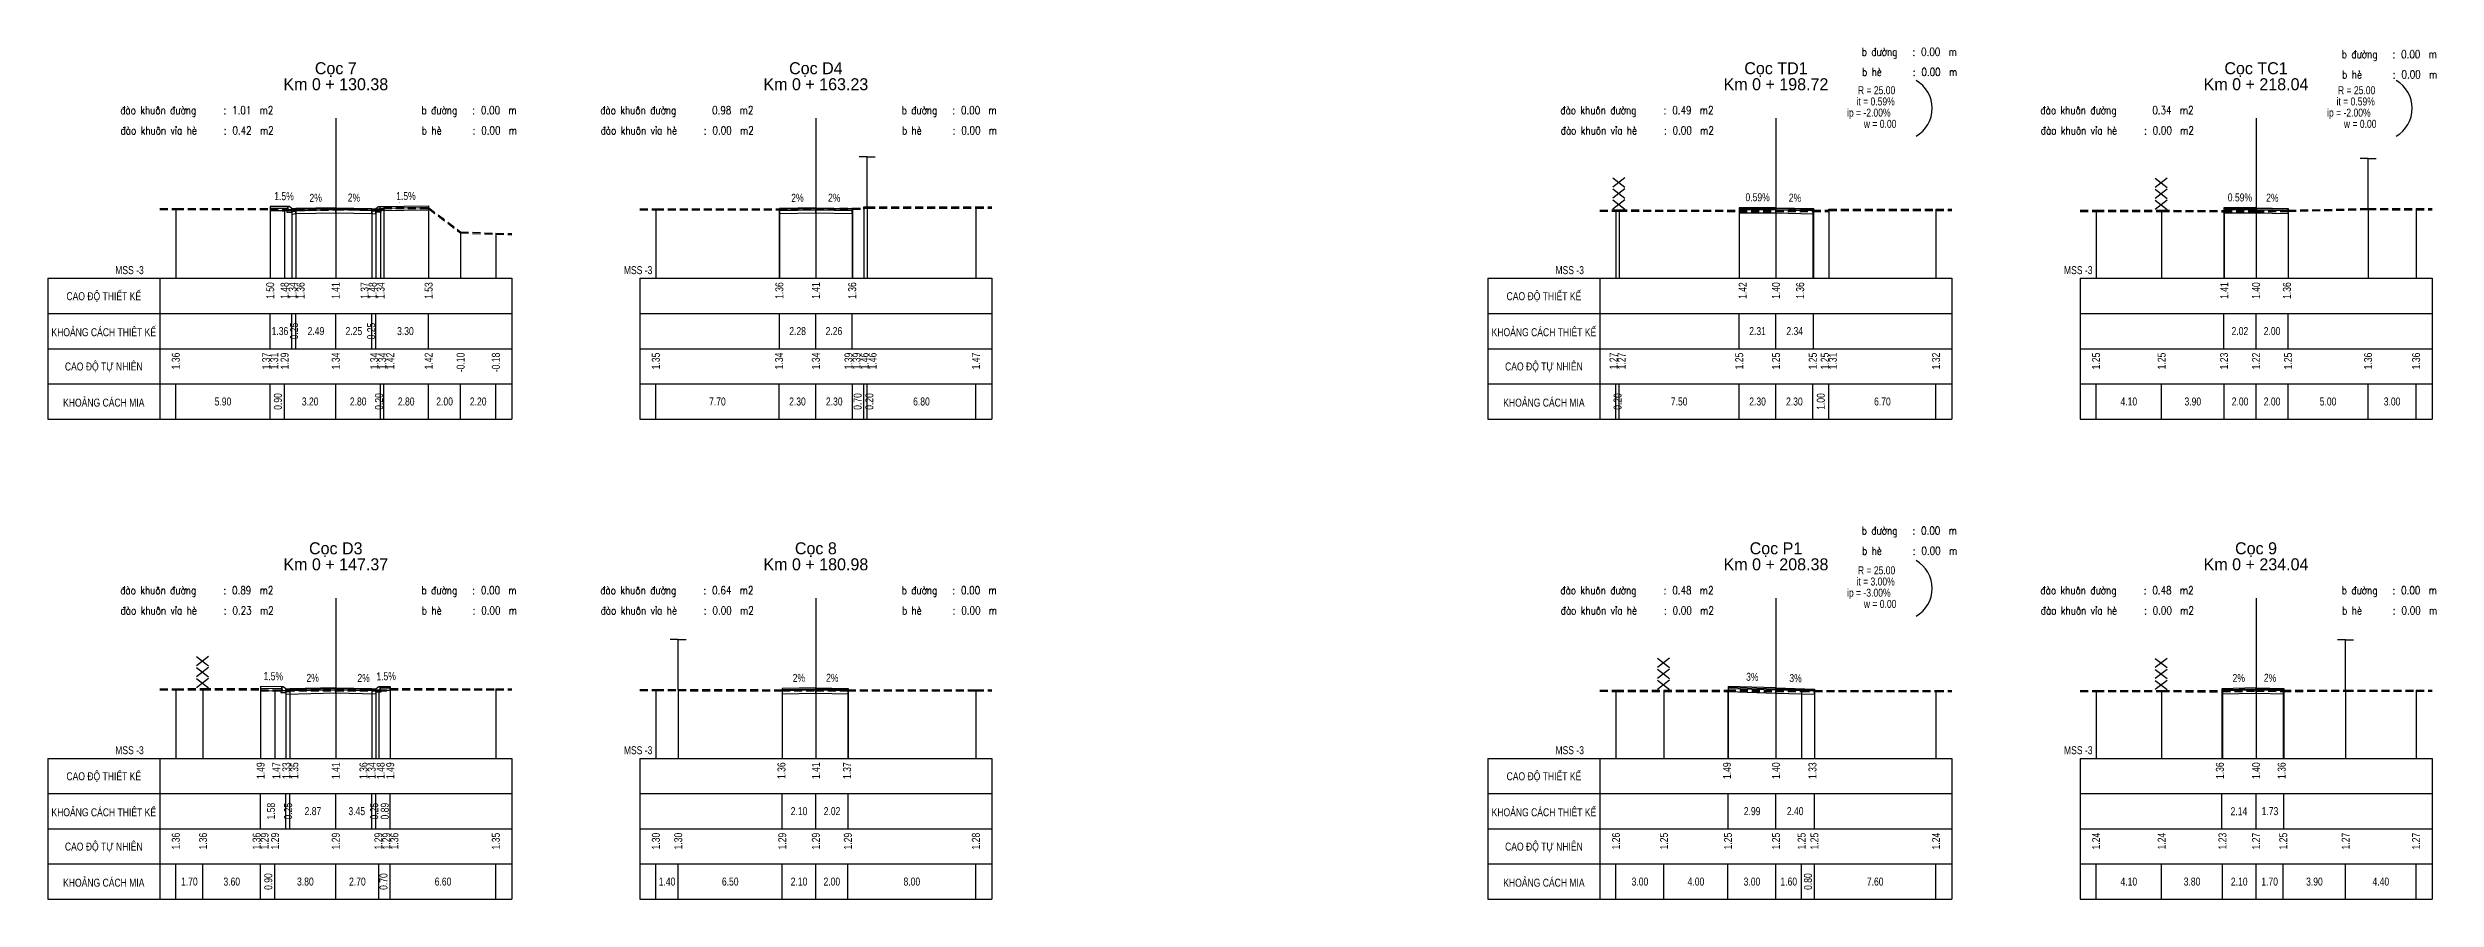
# Model space of a CAD drawing. Header units: inches. Extents: x 484 to 1266, y -181 to 819.
# Drawn here: x 789.6 to 938.8, y -181.4 to -128.2 of the extents above; entities that cross this region are included whole.
import ezdxf
from ezdxf.enums import TextEntityAlignment as Align

# ---------------------------------------------------------------- set-up
doc = ezdxf.new("R2010")
doc.units = ezdxf.units.IN
doc.header["$MEASUREMENT"] = 0
doc.linetypes.add('HIDDEN', pattern=[0.375, 0.25, -0.125])
for name, color, linetype in [('Bang TN tu nhien', 3, 'Continuous'), ('Dien sieu cao mo rong TN', 3, 'Continuous'), ('Dien thiet ke TN', 2, 'Continuous'), ('Duong dong trac ngang tu nhien', 9, 'Continuous'), ('KH_VAT', 8, 'Continuous'), ('Khuon duong1', 14, 'Continuous'), ('Khuon duong4', 14, 'Continuous'), ('Mat duong PD 1', 1, 'Continuous'), ('Ranh dan ngoai PD 1', 3, 'Continuous'), ('Trac ngang tu nhien', 3, 'Continuous'), ('TracNgang', 7, 'Continuous'), ('Via he', 6, 'Continuous')]:
    doc.layers.add(name, color=color, linetype=linetype)
for name, color, linetype, lineweight in [('LC Net khuat', 4, 'HIDDEN', 13), ('LC Net thay', 7, 'Continuous', 25), ('LC Text1', 3, 'Continuous', 20), ('LC Text2', 7, 'Continuous', 25)]:
    doc.layers.add(name, color=color, linetype=linetype, lineweight=lineweight)
doc.styles.add('BangTN', font='viet buddy.shx', dxfattribs={"width": 0.8})
doc.styles.add('LC 3', font='vnsimli.shx', dxfattribs={"width": 0.75})

# ---------------------------------------------------------------- blocks, each defined once
blk = doc.blocks.new('HANGRAO')
at = {"color": 2, "linetype": 'Continuous'}
for p, q in [((-1.32, 6.67), (1.16, 4.76)), ((1.16, 6.67), (-1.32, 4.76)), ((1.16, 4.38), (-1.32, 2.47)), ((-1.32, 4.38), (1.16, 2.47)), ((-1.32, 2.09), (1.16, 0.18)), ((1.16, 2.09), (-1.32, 0.18))]:
    blk.add_line(p, q, dxfattribs=at)
blk = doc.blocks.new('ChieuDungVat3.dwg')
at = {"layer": 'KH_VAT', "color": 1, "xscale": 1.5, "yscale": 1.5, "zscale": 1.5}
blk.add_blockref('HANGRAO', (0, 0), dxfattribs=at)
blk = doc.blocks.new('CHIEUDUNGVAT12')
at = {"layer": 'KH_VAT', "color": 1}
for q in [(-2.5, 15.63), (2.5, 15.63)]:
    blk.add_line((0, 15.63), q, dxfattribs=at)
at = {"layer": 'KH_VAT', "color": 7}
blk.add_lwpolyline([(0, 0), (0, 15.63)], dxfattribs=at)
blk = doc.blocks.new('ChieuDungVat4.dwg')
at = {"layer": 'KH_VAT', "color": 1}
blk.add_blockref('CHIEUDUNGVAT12', (0, 0), dxfattribs=at)
blk = doc.blocks.new('bovia')
at = {"layer": 'LC Net thay'}
blk.add_line((-0.51, -0.11), (-0.51, -0.13), dxfattribs=at)
blk.add_lwpolyline([(-0.51, -0.11), (-0.25, -0.11), (-0.25, -0.01, 0.250765), (-0.26, 0), (-0.42, 0.12, 0.148069), (-0.44, 0.12), (-0.51, 0.12)], format="xyb", close=True, dxfattribs=at)
for points in [[(0, 0), (-0.25, -0.02)], [(0, 0), (0, -0.17)], [(-0.25, -0.13), (-0.56, -0.13), (-0.56, -0.23), (-0.25, -0.23), (-0.25, -0.11)], [(-0.25, -0.07), (0, -0.05)], [(-0.25, -0.09), (0, -0.07)], [(-0.25, -0.19), (0, -0.17)]]:
    blk.add_lwpolyline(points, dxfattribs=at)

msp = doc.modelspace()

# ---------------------------------------------------------------- linework, layer by layer
at = {"layer": 'Bang TN tu nhien', "color": 3}
for p, q in [((807.55, -132.61), (807.55, -142.61)), ((837.55, -132.61), (837.55, -142.61)), ((897.55, -132.61), (897.55, -142.61)), ((927.55, -132.61), (927.55, -142.61)), ((789.55, -142.61), (789.55, -151.41)), ((789.55, -142.61), (818.55, -142.61)), ((796.55, -142.61), (796.55, -151.41)), ((818.55, -142.61), (818.55, -151.41)), ((826.55, -142.61), (826.55, -151.41)), ((826.55, -142.61), (848.55, -142.61)), ((848.55, -142.61), (848.55, -151.41)), ((879.55, -142.61), (879.55, -151.41)), ((879.55, -142.61), (908.55, -142.61)), ((886.55, -142.61), (886.55, -151.41)), ((908.55, -142.61), (908.55, -151.41)), ((916.55, -142.61), (916.55, -151.41)), ((916.55, -142.61), (938.55, -142.61)), ((938.55, -142.61), (938.55, -151.41)), ((789.55, -144.81), (818.55, -144.81)), ((826.55, -144.81), (848.55, -144.81)), ((879.55, -144.81), (908.55, -144.81)), ((916.55, -144.81), (938.55, -144.81)), ((789.55, -147.01), (818.55, -147.01)), ((826.55, -147.01), (848.55, -147.01)), ((879.55, -147.01), (908.55, -147.01)), ((916.55, -147.01), (938.55, -147.01)), ((789.55, -149.21), (818.55, -149.21)), ((826.55, -149.21), (848.55, -149.21)), ((879.55, -149.21), (908.55, -149.21)), ((916.55, -149.21), (938.55, -149.21)), ((789.55, -151.41), (818.55, -151.41)), ((826.55, -151.41), (848.55, -151.41)), ((879.55, -151.41), (908.55, -151.41)), ((916.55, -151.41), (938.55, -151.41)), ((807.55, -162.61), (807.55, -172.61)), ((837.55, -162.61), (837.55, -172.61)), ((897.55, -162.61), (897.55, -172.61)), ((927.55, -162.61), (927.55, -172.61)), ((789.55, -172.61), (789.55, -181.41)), ((789.55, -172.61), (818.55, -172.61)), ((796.55, -172.61), (796.55, -181.41)), ((818.55, -172.61), (818.55, -181.41)), ((826.55, -172.61), (826.55, -181.41)), ((826.55, -172.61), (848.55, -172.61)), ((848.55, -172.61), (848.55, -181.41)), ((879.55, -172.61), (879.55, -181.41)), ((879.55, -172.61), (908.55, -172.61)), ((886.55, -172.61), (886.55, -181.41)), ((908.55, -172.61), (908.55, -181.41)), ((916.55, -172.61), (916.55, -181.41)), ((916.55, -172.61), (938.55, -172.61)), ((938.55, -172.61), (938.55, -181.41)), ((789.55, -174.81), (818.55, -174.81)), ((826.55, -174.81), (848.55, -174.81)), ((879.55, -174.81), (908.55, -174.81)), ((916.55, -174.81), (938.55, -174.81)), ((789.55, -177.01), (818.55, -177.01)), ((826.55, -177.01), (848.55, -177.01)), ((879.55, -177.01), (908.55, -177.01)), ((916.55, -177.01), (938.55, -177.01)), ((789.55, -179.21), (818.55, -179.21)), ((826.55, -179.21), (848.55, -179.21)), ((879.55, -179.21), (908.55, -179.21)), ((916.55, -179.21), (938.55, -179.21)), ((789.55, -181.41), (818.55, -181.41)), ((826.55, -181.41), (848.55, -181.41)), ((879.55, -181.41), (908.55, -181.41)), ((916.55, -181.41), (938.55, -181.41))]:
    msp.add_line(p, q, dxfattribs=at)
at = {"layer": 'Dien sieu cao mo rong TN'}
for centre in [(905.3, -131.99), (935.3, -131.99), (905.3, -161.99)]:
    msp.add_arc(centre, 2.01, 300, 60, dxfattribs=at)
at = {"layer": 'Dien thiet ke TN'}
for p, q in [((803.45, -138.12), (803.45, -142.61)), ((804.81, -138.28), (804.81, -142.61)), ((805.06, -138.25), (805.06, -142.61)), ((807.55, -138.2), (807.55, -142.61)), ((807.55, -138.2), (807.55, -142.61)), ((809.8, -138.25), (809.8, -142.61)), ((810.05, -138.27), (810.05, -142.61)), ((813.35, -138.08), (813.35, -142.61)), ((835.27, -138.25), (835.27, -142.61)), ((835.27, -138.25), (835.27, -142.61)), ((835.27, -138.25), (835.27, -142.61)), ((835.27, -138.25), (835.27, -142.61)), ((835.27, -138.25), (835.27, -142.61)), ((837.55, -138.21), (837.55, -142.61)), ((837.55, -138.21), (837.55, -142.61)), ((839.81, -138.25), (839.81, -142.61)), ((839.81, -138.25), (839.81, -142.61)), ((839.81, -138.25), (839.81, -142.61)), ((839.81, -138.25), (839.81, -142.61)), ((839.81, -138.25), (839.81, -142.61)), ((895.24, -138.2), (895.24, -142.61)), ((895.24, -138.2), (895.24, -142.61)), ((895.24, -138.2), (895.24, -142.61)), ((895.24, -138.2), (895.24, -142.61)), ((895.24, -138.2), (895.24, -142.61)), ((897.55, -138.21), (897.55, -142.61)), ((897.55, -138.21), (897.55, -142.61)), ((899.89, -138.26), (899.89, -142.61)), ((899.89, -138.26), (899.89, -142.61)), ((899.89, -138.26), (899.89, -142.61)), ((899.89, -138.26), (899.89, -142.61)), ((899.89, -138.26), (899.89, -142.61)), ((925.53, -138.2), (925.53, -142.61)), ((925.53, -138.2), (925.53, -142.61)), ((925.53, -138.2), (925.53, -142.61)), ((925.53, -138.2), (925.53, -142.61)), ((925.53, -138.2), (925.53, -142.61)), ((927.55, -138.21), (927.55, -142.61)), ((927.55, -138.21), (927.55, -142.61)), ((929.55, -138.25), (929.55, -142.61)), ((929.55, -138.25), (929.55, -142.61)), ((929.55, -138.25), (929.55, -142.61)), ((929.55, -138.25), (929.55, -142.61)), ((929.55, -138.25), (929.55, -142.61)), ((802.85, -168.12), (802.85, -172.61)), ((804.43, -168.29), (804.43, -172.61)), ((804.68, -168.26), (804.68, -172.61)), ((804.68, -168.26), (804.68, -172.61)), ((804.68, -168.26), (804.68, -172.61)), ((804.68, -168.26), (804.68, -172.61)), ((804.68, -168.26), (804.68, -172.61)), ((807.55, -168.2), (807.55, -172.61)), ((807.55, -168.2), (807.55, -172.61)), ((809.81, -168.25), (809.81, -172.61)), ((810.06, -168.27), (810.06, -172.61)), ((810.95, -168.12), (810.95, -172.61)), ((835.45, -168.25), (835.45, -172.61)), ((837.55, -168.21), (837.55, -172.61)), ((837.55, -168.21), (837.55, -172.61)), ((839.57, -168.25), (839.57, -172.61)), ((839.57, -168.25), (839.57, -172.61)), ((839.57, -168.25), (839.57, -172.61)), ((839.57, -168.25), (839.57, -172.61)), ((839.57, -168.25), (839.57, -172.61)), ((894.56, -168.12), (894.56, -172.61)), ((894.56, -168.12), (894.56, -172.61)), ((894.56, -168.12), (894.56, -172.61)), ((894.56, -168.12), (894.56, -172.61)), ((894.56, -168.12), (894.56, -172.61)), ((897.55, -168.21), (897.55, -172.61)), ((897.55, -168.21), (897.55, -172.61)), ((899.95, -168.28), (899.95, -172.61)), ((899.95, -168.28), (899.95, -172.61)), ((899.95, -168.28), (899.95, -172.61)), ((899.95, -168.28), (899.95, -172.61)), ((899.95, -168.28), (899.95, -172.61)), ((925.41, -168.26), (925.41, -172.61)), ((925.41, -168.26), (925.41, -172.61)), ((925.41, -168.26), (925.41, -172.61)), ((925.41, -168.26), (925.41, -172.61)), ((925.41, -168.26), (925.41, -172.61)), ((927.55, -168.21), (927.55, -172.61)), ((927.55, -168.21), (927.55, -172.61)), ((929.28, -168.25), (929.28, -172.61)), ((929.28, -168.25), (929.28, -172.61)), ((929.28, -168.25), (929.28, -172.61)), ((929.28, -168.25), (929.28, -172.61)), ((929.28, -168.25), (929.28, -172.61))]:
    msp.add_line(p, q, dxfattribs=at)
at = {"layer": 'Dien thiet ke TN', "color": 2}
for points in [[(803.91, -137.87, 0, 0, 0), (804.39, -137.88, 0.104, 0, 0), (804.71, -137.88, 0, 0, 0)], [(812.34, -137.87, 0, 0, 0), (811.86, -137.87, 0.104, 0, 0), (811.54, -137.88, 0, 0, 0)], [(803.24, -167.88, 0, 0, 0), (803.72, -167.88, 0.104, 0, 0), (804.04, -167.89, 0, 0, 0)], [(811.1, -167.88, 0, 0, 0), (810.62, -167.88, 0.104, 0, 0), (810.3, -167.89, 0, 0, 0)]]:
    msp.add_lwpolyline(points, format="xyseb", dxfattribs=at)
at = {"layer": 'Duong dong trac ngang tu nhien', "color": 8}
for p, q in [((797.55, -138.25), (797.55, -142.61)), ((803.45, -138.24), (803.45, -142.61)), ((803.45, -138.3), (803.45, -142.61)), ((804.35, -138.32), (804.35, -142.61)), ((807.55, -138.27), (807.55, -142.61)), ((810.35, -138.27), (810.35, -142.61)), ((810.55, -138.19), (810.55, -142.61)), ((810.55, -138.27), (810.55, -142.61)), ((813.35, -138.19), (813.35, -142.61)), ((827.55, -138.27), (827.55, -142.61)), ((835.25, -138.27), (835.25, -142.61)), ((837.55, -138.27), (837.55, -142.61)), ((839.85, -138.22), (839.85, -142.61)), ((840.55, -138.15), (840.55, -142.61)), ((840.55, -138.22), (840.55, -142.61)), ((840.75, -138.15), (840.75, -142.61)), ((847.55, -138.15), (847.55, -142.61)), ((887.55, -138.34), (887.55, -142.61)), ((887.75, -138.34), (887.75, -142.61)), ((895.25, -138.36), (895.25, -142.61)), ((897.55, -138.36), (897.55, -142.61)), ((899.85, -138.36), (899.85, -142.61)), ((900.85, -138.3), (900.85, -142.61)), ((900.85, -138.36), (900.85, -142.61)), ((907.55, -138.3), (907.55, -142.61)), ((917.55, -138.36), (917.55, -142.61)), ((921.65, -138.36), (921.65, -142.61)), ((925.55, -138.38), (925.55, -142.61)), ((927.55, -138.39), (927.55, -142.61)), ((929.55, -138.36), (929.55, -142.61)), ((934.55, -138.25), (934.55, -142.61)), ((937.55, -138.26), (937.55, -142.61)), ((815.35, -139.71), (815.35, -142.61)), ((817.55, -139.79), (817.55, -142.61)), ((797.55, -168.26), (797.55, -172.61)), ((799.25, -168.25), (799.25, -172.61)), ((802.85, -168.25), (802.85, -172.61)), ((802.85, -168.32), (802.85, -172.61)), ((803.75, -168.32), (803.75, -172.61)), ((807.55, -168.32), (807.55, -172.61)), ((810.25, -168.32), (810.25, -172.61)), ((810.95, -168.25), (810.95, -172.61)), ((810.95, -168.32), (810.95, -172.61)), ((817.55, -168.26), (817.55, -172.61)), ((827.55, -168.31), (827.55, -172.61)), ((828.95, -168.31), (828.95, -172.61)), ((835.45, -168.32), (835.45, -172.61)), ((837.55, -168.32), (837.55, -172.61)), ((839.55, -168.32), (839.55, -172.61)), ((847.55, -168.33), (847.55, -172.61)), ((887.55, -168.36), (887.55, -172.61)), ((890.55, -168.36), (890.55, -172.61)), ((894.55, -168.36), (894.55, -172.61)), ((897.55, -168.36), (897.55, -172.61)), ((899.15, -168.36), (899.15, -172.61)), ((899.95, -168.36), (899.95, -172.61)), ((907.55, -168.37), (907.55, -172.61)), ((917.55, -168.37), (917.55, -172.61)), ((921.65, -168.37), (921.65, -172.61)), ((925.45, -168.38), (925.45, -172.61)), ((927.55, -168.34), (927.55, -172.61)), ((929.25, -168.36), (929.25, -172.61)), ((933.15, -168.34), (933.15, -172.61)), ((937.55, -168.34), (937.55, -172.61))]:
    msp.add_line(p, q, dxfattribs=at)
at = {"layer": 'Khuon duong1', "color": 4}
for p, q in [((804.43, -168.59), (807.55, -168.52)), ((807.55, -168.25), (807.55, -168.2)), ((807.55, -168.32), (807.55, -168.25)), ((807.55, -168.52), (807.55, -168.32))]:
    msp.add_line(p, q, dxfattribs=at)
for points in [[(804.81, -138.28), (804.81, -138.33), (804.81, -138.4), (804.81, -138.6), (805.06, -138.57), (805.06, -138.37), (805.06, -138.3), (805.06, -138.25)], [(805.06, -138.25), (805.06, -138.3), (805.06, -138.37), (805.06, -138.57), (807.55, -138.52), (807.55, -138.32), (807.55, -138.25), (807.55, -138.2)], [(807.55, -138.2), (807.55, -138.25), (807.55, -138.32), (807.55, -138.52), (809.8, -138.57), (809.8, -138.37), (809.8, -138.3), (809.8, -138.25)], [(809.8, -138.25), (809.8, -138.3), (809.8, -138.37), (809.8, -138.57), (810.05, -138.59), (810.05, -138.39), (810.05, -138.32), (810.05, -138.27)], [(835.27, -138.25), (835.27, -138.3), (835.27, -138.37), (835.27, -138.57), (837.55, -138.53), (837.55, -138.33), (837.55, -138.26), (837.55, -138.21)], [(837.55, -138.21), (837.55, -138.26), (837.55, -138.33), (837.55, -138.53), (839.81, -138.57), (839.81, -138.37), (839.81, -138.3), (839.81, -138.25)], [(895.24, -138.2), (895.24, -138.25), (895.24, -138.32), (895.24, -138.52), (897.55, -138.53), (897.55, -138.33), (897.55, -138.26), (897.55, -138.21)], [(897.55, -138.21), (897.55, -138.26), (897.55, -138.33), (897.55, -138.53), (899.89, -138.58), (899.89, -138.38), (899.89, -138.31), (899.89, -138.26)], [(925.53, -138.2), (925.53, -138.25), (925.53, -138.32), (925.53, -138.52), (927.55, -138.53), (927.55, -138.33), (927.55, -138.26), (927.55, -138.21)], [(927.55, -138.21), (927.55, -138.26), (927.55, -138.33), (927.55, -138.53), (929.55, -138.57), (929.55, -138.37), (929.55, -138.3), (929.55, -138.25)], [(807.55, -168.2), (807.55, -168.25), (807.55, -168.32), (807.55, -168.52), (810.06, -168.57)], [(835.45, -168.25), (835.45, -168.3), (835.45, -168.37), (835.45, -168.57), (837.55, -168.53), (837.55, -168.33), (837.55, -168.26), (837.55, -168.21)], [(837.55, -168.21), (837.55, -168.26), (837.55, -168.33), (837.55, -168.53), (839.57, -168.57), (839.57, -168.37), (839.57, -168.3), (839.57, -168.25)], [(894.56, -168.12), (894.56, -168.17), (894.56, -168.24), (894.56, -168.44), (897.55, -168.53), (897.55, -168.33), (897.55, -168.26), (897.55, -168.21)], [(897.55, -168.21), (897.55, -168.26), (897.55, -168.33), (897.55, -168.53), (899.95, -168.6), (899.95, -168.4), (899.95, -168.33), (899.95, -168.28)], [(925.41, -168.26), (925.41, -168.31), (925.41, -168.38), (925.41, -168.58), (927.55, -168.53), (927.55, -168.33), (927.55, -168.26), (927.55, -168.21)], [(927.55, -168.21), (927.55, -168.26), (927.55, -168.33), (927.55, -168.53), (929.28, -168.57), (929.28, -168.37), (929.28, -168.3), (929.28, -168.25)]]:
    msp.add_lwpolyline(points, dxfattribs=at)
at = {"layer": 'Khuon duong1', "color": 2}
for points in [[(804.81, -138.33), (805.06, -138.3)], [(805.06, -138.3), (807.55, -138.25)], [(807.55, -138.25), (809.8, -138.3)], [(809.8, -138.3), (810.05, -138.32)], [(835.27, -138.3), (837.55, -138.26)], [(837.55, -138.26), (839.81, -138.3)], [(895.24, -138.25), (897.55, -138.26)], [(897.55, -138.26), (899.89, -138.31)], [(925.53, -138.25), (927.55, -138.26)], [(927.55, -138.26), (929.55, -138.3)], [(804.68, -168.31), (807.55, -168.25)], [(807.55, -168.25), (809.81, -168.3)], [(835.45, -168.3), (837.55, -168.26)], [(837.55, -168.26), (839.57, -168.3)], [(894.56, -168.17), (897.55, -168.26)], [(897.55, -168.26), (899.95, -168.33)], [(925.41, -168.31), (927.55, -168.26)], [(927.55, -168.26), (929.28, -168.3)]]:
    msp.add_lwpolyline(points, dxfattribs=at)
at = {"layer": 'Khuon duong1', "color": 3}
for points in [[(804.81, -138.4), (805.06, -138.37)], [(805.06, -138.37), (807.55, -138.32)], [(807.55, -138.32), (809.8, -138.37)], [(809.8, -138.37), (810.05, -138.39)], [(835.27, -138.37), (837.55, -138.33)], [(837.55, -138.33), (839.81, -138.37)], [(895.24, -138.32), (897.55, -138.33)], [(897.55, -138.33), (899.89, -138.38)], [(925.53, -138.32), (927.55, -138.33)], [(927.55, -138.33), (929.55, -138.37)], [(804.68, -168.38), (807.55, -168.32)], [(807.55, -168.32), (809.81, -168.37)], [(835.45, -168.37), (837.55, -168.33)], [(837.55, -168.33), (839.57, -168.37)], [(894.56, -168.24), (897.55, -168.33)], [(897.55, -168.33), (899.95, -168.4)], [(925.41, -168.38), (927.55, -168.33)], [(927.55, -168.33), (929.28, -168.37)]]:
    msp.add_lwpolyline(points, dxfattribs=at)
at = {"layer": 'Khuon duong4', "color": 3}
for p, q in [((803.45, -138.37), (804.55, -138.38)), ((804.55, -138.38), (804.55, -138.13)), ((810.31, -138.13), (810.31, -138.38)), ((810.31, -138.38), (813.35, -138.33))]:
    msp.add_line(p, q, dxfattribs=at)
at = {"layer": 'Khuon duong4', "color": 2}
for points in [[(803.45, -138.22), (804.55, -138.23)], [(810.31, -138.23), (813.35, -138.18)], [(802.85, -168.22), (804.17, -168.24)], [(810.95, -168.22), (810.32, -168.23)]]:
    msp.add_lwpolyline(points, dxfattribs=at)
at = {"layer": 'Khuon duong4', "color": 3}
for points in [[(802.85, -168.37), (804.17, -168.39), (804.17, -168.14)], [(810.95, -168.37), (810.32, -168.38), (810.32, -168.13)]]:
    msp.add_lwpolyline(points, dxfattribs=at)
at = {"layer": 'Mat duong PD 1'}
for points in [[(807.55, -138.2), (805.06, -138.25)], [(807.55, -138.2), (809.8, -138.25)], [(837.55, -138.21), (835.27, -138.25)], [(837.55, -138.21), (839.81, -138.25)], [(897.55, -138.21), (895.24, -138.2)], [(897.55, -138.21), (899.89, -138.26)], [(927.55, -138.21), (925.53, -138.2)], [(927.55, -138.21), (929.55, -138.25)], [(807.55, -168.2), (804.68, -168.26)], [(807.55, -168.2), (809.81, -168.25)], [(837.55, -168.21), (835.45, -168.25)], [(837.55, -168.21), (839.57, -168.25)], [(897.55, -168.21), (894.56, -168.12)], [(897.55, -168.21), (899.95, -168.28)], [(927.55, -168.21), (925.41, -168.26)], [(927.55, -168.21), (929.28, -168.25)]]:
    msp.add_lwpolyline(points, dxfattribs=at)
at = {"layer": 'Ranh dan ngoai PD 1'}
for points in [[(805.06, -138.25), (804.81, -138.28)], [(809.8, -138.25), (810.05, -138.27)]]:
    msp.add_lwpolyline(points, dxfattribs=at)
at = {"layer": 'Trac ngang tu nhien', "color": 4, "linetype": 'HIDDEN', "ltscale": 2}
for points in [[(796.55, -138.25), (797.55, -138.25), (803.45, -138.24), (803.45, -138.3), (804.35, -138.32), (807.55, -138.27), (810.35, -138.27), (810.55, -138.27), (810.55, -138.19), (813.35, -138.19), (815.35, -139.71), (817.55, -139.79), (818.55, -139.82)], [(796.55, -138.32), (797.55, -138.32), (803.45, -138.31), (803.45, -138.37), (804.35, -138.39), (807.55, -138.34), (810.35, -138.34), (810.55, -138.34), (810.55, -138.26), (813.35, -138.26), (815.35, -139.78), (817.55, -139.86), (818.55, -139.89)], [(826.55, -138.27), (827.55, -138.27), (835.25, -138.27), (837.55, -138.27), (839.85, -138.22), (840.55, -138.22), (840.55, -138.15), (840.75, -138.15), (847.55, -138.15), (848.55, -138.15)], [(826.55, -138.34), (827.55, -138.34), (835.25, -138.34), (837.55, -138.34), (839.85, -138.29), (840.55, -138.29), (840.55, -138.22), (840.75, -138.22), (847.55, -138.22), (848.55, -138.22)], [(886.55, -138.35), (887.55, -138.34), (887.75, -138.34), (895.25, -138.36), (897.55, -138.36), (899.85, -138.36), (900.85, -138.36), (900.85, -138.3), (907.55, -138.3), (908.55, -138.3)], [(886.55, -138.42), (887.55, -138.41), (887.75, -138.41), (895.25, -138.43), (897.55, -138.43), (899.85, -138.43), (900.85, -138.43), (900.85, -138.37), (907.55, -138.37), (908.55, -138.37)], [(916.55, -138.36), (917.55, -138.36), (921.65, -138.36), (925.55, -138.38), (927.55, -138.39), (929.55, -138.36), (934.55, -138.25), (937.55, -138.26), (938.55, -138.26)], [(916.55, -138.43), (917.55, -138.43), (921.65, -138.43), (925.55, -138.45), (927.55, -138.46), (929.55, -138.43), (934.55, -138.32), (937.55, -138.33), (938.55, -138.33)], [(796.55, -168.26), (797.55, -168.26), (799.25, -168.25), (802.85, -168.25), (802.85, -168.32), (803.75, -168.32), (807.55, -168.32), (810.25, -168.32), (810.95, -168.32), (810.95, -168.25), (817.55, -168.26), (818.55, -168.26)], [(796.55, -168.33), (797.55, -168.33), (799.25, -168.32), (802.85, -168.32), (802.85, -168.39), (803.75, -168.39), (807.55, -168.39), (810.25, -168.39), (810.95, -168.39), (810.95, -168.32), (817.55, -168.33), (818.55, -168.33)], [(826.55, -168.31), (827.55, -168.31), (828.95, -168.31), (835.45, -168.32), (837.55, -168.32), (839.55, -168.32), (847.55, -168.33), (848.55, -168.33)], [(826.55, -168.38), (827.55, -168.38), (828.95, -168.38), (835.45, -168.39), (837.55, -168.39), (839.55, -168.39), (847.55, -168.4), (848.55, -168.4)], [(886.55, -168.35), (887.55, -168.36), (890.55, -168.36), (894.55, -168.36), (897.55, -168.36), (899.15, -168.36), (899.95, -168.36), (907.55, -168.37), (908.55, -168.37)], [(886.55, -168.42), (887.55, -168.43), (890.55, -168.43), (894.55, -168.43), (897.55, -168.43), (899.15, -168.43), (899.95, -168.43), (907.55, -168.44), (908.55, -168.44)], [(916.55, -168.37), (917.55, -168.37), (921.65, -168.37), (925.45, -168.38), (927.55, -168.34), (929.25, -168.36), (933.15, -168.34), (937.55, -168.34), (938.55, -168.34)], [(916.55, -168.44), (917.55, -168.44), (921.65, -168.44), (925.45, -168.45), (927.55, -168.41), (929.25, -168.43), (933.15, -168.41), (937.55, -168.41), (938.55, -168.41)]]:
    msp.add_lwpolyline(points, dxfattribs=at)
at = {"layer": 'TracNgang', "color": 2}
for p, q in [((803.45, -147.01), (803.45, -144.81)), ((804.81, -147.01), (804.81, -144.81)), ((805.06, -147.01), (805.06, -144.81)), ((807.55, -147.01), (807.55, -144.81)), ((809.8, -147.01), (809.8, -144.81)), ((810.05, -147.01), (810.05, -144.81)), ((813.35, -147.01), (813.35, -144.81)), ((835.27, -147.01), (835.27, -144.81)), ((837.55, -147.01), (837.55, -144.81)), ((839.81, -147.01), (839.81, -144.81)), ((895.24, -147.01), (895.24, -144.81)), ((897.55, -147.01), (897.55, -144.81)), ((899.89, -147.01), (899.89, -144.81)), ((925.53, -147.01), (925.53, -144.81)), ((927.55, -147.01), (927.55, -144.81)), ((929.55, -147.01), (929.55, -144.81)), ((802.85, -177.01), (802.85, -174.81)), ((804.43, -177.01), (804.43, -174.81)), ((804.68, -177.01), (804.68, -174.81)), ((807.55, -177.01), (807.55, -174.81)), ((809.81, -177.01), (809.81, -174.81)), ((810.06, -177.01), (810.06, -174.81)), ((810.95, -177.01), (810.95, -174.81)), ((835.45, -177.01), (835.45, -174.81)), ((837.55, -177.01), (837.55, -174.81)), ((839.57, -177.01), (839.57, -174.81)), ((894.56, -177.01), (894.56, -174.81)), ((897.55, -177.01), (897.55, -174.81)), ((899.95, -177.01), (899.95, -174.81)), ((925.41, -177.01), (925.41, -174.81)), ((927.55, -177.01), (927.55, -174.81)), ((929.28, -177.01), (929.28, -174.81))]:
    msp.add_line(p, q, dxfattribs=at)
at = {"layer": 'TracNgang', "color": 3}
for p, q in [((797.55, -151.41), (797.55, -149.21)), ((803.45, -151.41), (803.45, -149.21)), ((803.45, -151.41), (803.45, -149.21)), ((804.35, -151.41), (804.35, -149.21)), ((807.55, -151.41), (807.55, -149.21)), ((810.35, -151.41), (810.35, -149.21)), ((810.55, -151.41), (810.55, -149.21)), ((810.55, -151.41), (810.55, -149.21)), ((813.35, -151.41), (813.35, -149.21)), ((815.35, -151.41), (815.35, -149.21)), ((817.55, -151.41), (817.55, -149.21)), ((827.55, -151.41), (827.55, -149.21)), ((835.25, -151.41), (835.25, -149.21)), ((837.55, -151.41), (837.55, -149.21)), ((839.85, -151.41), (839.85, -149.21)), ((840.55, -151.41), (840.55, -149.21)), ((840.55, -151.41), (840.55, -149.21)), ((840.75, -151.41), (840.75, -149.21)), ((847.55, -151.41), (847.55, -149.21)), ((887.55, -151.41), (887.55, -149.21)), ((887.75, -151.41), (887.75, -149.21)), ((895.25, -151.41), (895.25, -149.21)), ((897.55, -151.41), (897.55, -149.21)), ((899.85, -151.41), (899.85, -149.21)), ((900.85, -151.41), (900.85, -149.21)), ((900.85, -151.41), (900.85, -149.21)), ((907.55, -151.41), (907.55, -149.21)), ((917.55, -151.41), (917.55, -149.21)), ((921.65, -151.41), (921.65, -149.21)), ((925.55, -151.41), (925.55, -149.21)), ((927.55, -151.41), (927.55, -149.21)), ((929.55, -151.41), (929.55, -149.21)), ((934.55, -151.41), (934.55, -149.21)), ((937.55, -151.41), (937.55, -149.21)), ((797.55, -181.41), (797.55, -179.21)), ((799.25, -181.41), (799.25, -179.21)), ((802.85, -181.41), (802.85, -179.21)), ((802.85, -181.41), (802.85, -179.21)), ((803.75, -181.41), (803.75, -179.21)), ((807.55, -181.41), (807.55, -179.21)), ((810.25, -181.41), (810.25, -179.21)), ((810.95, -181.41), (810.95, -179.21)), ((810.95, -181.41), (810.95, -179.21)), ((817.55, -181.41), (817.55, -179.21)), ((827.55, -181.41), (827.55, -179.21)), ((828.95, -181.41), (828.95, -179.21)), ((835.45, -181.41), (835.45, -179.21)), ((837.55, -181.41), (837.55, -179.21)), ((839.55, -181.41), (839.55, -179.21)), ((847.55, -181.41), (847.55, -179.21)), ((887.55, -181.41), (887.55, -179.21)), ((890.55, -181.41), (890.55, -179.21)), ((894.55, -181.41), (894.55, -179.21)), ((897.55, -181.41), (897.55, -179.21)), ((899.15, -181.41), (899.15, -179.21)), ((899.95, -181.41), (899.95, -179.21)), ((907.55, -181.41), (907.55, -179.21)), ((917.55, -181.41), (917.55, -179.21)), ((921.65, -181.41), (921.65, -179.21)), ((925.45, -181.41), (925.45, -179.21)), ((927.55, -181.41), (927.55, -179.21)), ((929.25, -181.41), (929.25, -179.21)), ((933.15, -181.41), (933.15, -179.21)), ((937.55, -181.41), (937.55, -179.21))]:
    msp.add_line(p, q, dxfattribs=at)
at = {"layer": 'Via he'}
for points in [[(804.55, -138.13), (803.45, -138.12)], [(810.31, -138.13), (813.35, -138.08)], [(804.17, -168.14), (802.85, -168.12)], [(810.32, -168.13), (810.95, -168.12)]]:
    msp.add_lwpolyline(points, dxfattribs=at)

# ---------------------------------------------------------------- block references
at = {"color": 3, "xscale": 0.1999999999999993, "yscale": 0.1999999999999993, "zscale": 0.1999999999999993}
for name, p in [('ChieuDungVat4.dwg', (840.75, -138.15)), ('ChieuDungVat4.dwg', (934.55, -138.25)), ('ChieuDungVat3.dwg', (887.75, -138.34)), ('ChieuDungVat3.dwg', (921.65, -138.36)), ('ChieuDungVat4.dwg', (828.95, -168.31)), ('ChieuDungVat4.dwg', (933.15, -168.34)), ('ChieuDungVat3.dwg', (799.25, -168.25)), ('ChieuDungVat3.dwg', (890.55, -168.36)), ('ChieuDungVat3.dwg', (921.65, -168.37))]:
    msp.add_blockref(name, p, dxfattribs=at)
at = {"layer": 'LC Net khuat'}
for p in [(805.06, -138.25), (804.68, -168.26)]:
    msp.add_blockref('bovia', p, dxfattribs=at)
at = {"layer": 'LC Net khuat', "xscale": -1}
for p in [(809.8, -138.25), (809.81, -168.25)]:
    msp.add_blockref('bovia', p, dxfattribs=at)

# ---------------------------------------------------------------- texts
at = {"layer": 'Bang TN tu nhien', "color": 3, "style": 'BangTN', "width": 0.8}
for s, p in [('CAO ĐỘ THIẾT KẾ', (793.05, -143.71)), ('CAO ĐỘ THIẾT KẾ', (883.05, -143.71)), ('KHOẢNG CÁCH THIÊT KẾ', (793.05, -145.91)), ('KHOẢNG CÁCH THIÊT KẾ', (883.05, -145.91)), ('CAO ĐỘ TỰ NHIÊN', (793.05, -148.11)), ('CAO ĐỘ TỰ NHIÊN', (883.05, -148.11)), ('KHOẢNG CÁCH MIA', (793.05, -150.31)), ('KHOẢNG CÁCH MIA', (883.05, -150.31)), ('CAO ĐỘ THIẾT KẾ', (793.05, -173.71)), ('CAO ĐỘ THIẾT KẾ', (883.05, -173.71)), ('KHOẢNG CÁCH THIÊT KẾ', (793.05, -175.91)), ('KHOẢNG CÁCH THIÊT KẾ', (883.05, -175.91)), ('CAO ĐỘ TỰ NHIÊN', (793.05, -178.11)), ('CAO ĐỘ TỰ NHIÊN', (883.05, -178.11)), ('KHOẢNG CÁCH MIA', (793.05, -180.31)), ('KHOẢNG CÁCH MIA', (883.05, -180.31))]:
    msp.add_text(s, height=0.5, dxfattribs=at).set_placement(p, align=Align.MIDDLE)
at = {"layer": 'Dien sieu cao mo rong TN', "style": 'BangTN', "width": 0.8}
for s, p in [('it = 0.59%', (902.58, -131.31)), ('R = 25.00', (902.67, -130.61)), ('it = 0.59%', (932.58, -131.31)), ('R = 25.00', (932.67, -130.61)), ('ip = -2.00%', (901.99, -132.01)), ('w = 0.00', (903.04, -132.71)), ('ip = -2.00%', (931.99, -132.01)), ('w = 0.00', (933.04, -132.71)), ('R = 25.00', (902.67, -160.61)), ('ip = -3.00%', (901.99, -162.01)), ('it = 3.00%', (902.58, -161.31)), ('w = 0.00', (903.04, -162.71))]:
    msp.add_text(s, height=0.5, dxfattribs=at).set_placement(p, align=Align.TOP_LEFT)
at = {"layer": 'Dien thiet ke TN', "color": 2, "style": 'BangTN', "width": 0.8}
for s, rotation, p in [('1.5%', 359.1406, (804.31, -137.88)), ('2%', 358.8542, (808.68, -137.97)), ('1.5%', 0.8594, (811.94, -137.87)), ('2%', 358.8542, (838.69, -137.98)), ('0.59%', 359.6631, (896.4, -137.95)), ('0.59%', 359.6631, (926.54, -137.96)), ('2%', 1.1458, (806.3, -137.98)), ('2%', 1.1458, (836.41, -137.98)), ('2%', 358.8542, (898.73, -137.98)), ('2%', 358.8542, (928.56, -137.98)), ('1.5%', 359.1406, (803.64, -167.88)), ('2%', 1.1458, (806.11, -167.98)), ('2%', 358.8542, (809.28, -167.99)), ('1.5%', 0.8594, (810.7, -167.88)), ('2%', 1.1458, (836.5, -167.98)), ('2%', 358.8542, (838.57, -167.98)), ('3%', 358.2816, (896.06, -167.92)), ('3%', 358.2816, (898.76, -168)), ('2%', 1.1458, (926.48, -167.99)), ('2%', 358.8542, (928.42, -167.98))]:
    msp.add_text(s, height=0.5, rotation=rotation, dxfattribs=at).set_placement(p, align=Align.BOTTOM_CENTER)
at = {"layer": 'LC Text1', "color": 3, "style": 'LC 3', "width": 0.8}
for s, p in [('b ®\xadêng', (902.91, -128.71)), ('0.00', (906.62, -128.71)), ('b ®\xadêng', (932.91, -128.86)), ('0.00', (936.62, -128.86)), ('b hÌ', (902.93, -129.97)), (':', (906.08, -128.71)), (':', (906.1, -129.97)), ('0.00', (906.64, -129.97)), ('m', (908.34, -128.71)), ('m', (908.36, -129.97)), ('b hÌ', (932.93, -130.12)), (':', (936.08, -128.86)), (':', (936.1, -130.12)), ('0.00', (936.64, -130.12)), ('m', (938.34, -128.86)), ('m', (938.36, -130.12)), ('®µo khu«n ®\xadêng', (794.08, -132.36)), (':', (800.53, -132.36)), ('1.01', (801.07, -132.36)), ('m2', (802.79, -132.36)), ('b ®\xadêng', (812.91, -132.36)), (':', (816.08, -132.36)), ('0.00', (816.62, -132.36)), ('m', (818.34, -132.36)), ('®µo khu«n ®\xadêng', (824.08, -132.36)), ('0.98', (831.07, -132.36)), ('m2', (832.79, -132.36)), ('b ®\xadêng', (842.91, -132.36)), (':', (846.08, -132.36)), ('0.00', (846.62, -132.36)), ('m', (848.34, -132.36)), ('®µo khu«n ®\xadêng', (884.08, -132.36)), (':', (890.53, -132.36)), ('0.49', (891.07, -132.36)), ('m2', (892.79, -132.36)), ('®µo khu«n ®\xadêng', (914.08, -132.36)), ('0.34', (921.07, -132.36)), ('m2', (922.79, -132.36)), ('®µo khu«n vØa hÌ', (794.1, -133.62)), (':', (800.55, -133.62)), ('0.42', (801.09, -133.62)), ('m2', (802.81, -133.62)), ('b hÌ', (812.93, -133.62)), (':', (816.1, -133.62)), ('0.00', (816.64, -133.62)), ('m', (818.36, -133.62)), ('®µo khu«n vØa hÌ', (824.1, -133.62)), (':', (830.55, -133.62)), ('0.00', (831.09, -133.62)), ('m2', (832.81, -133.62)), ('b hÌ', (842.93, -133.62)), (':', (846.1, -133.62)), ('0.00', (846.64, -133.62)), ('m', (848.36, -133.62)), ('®µo khu«n vØa hÌ', (884.1, -133.62)), (':', (890.55, -133.62)), ('0.00', (891.09, -133.62)), ('m2', (892.81, -133.62)), ('®µo khu«n vØa hÌ', (914.1, -133.62)), (':', (920.55, -133.62)), ('0.00', (921.09, -133.62)), ('m2', (922.81, -133.62)), ('b ®\xadêng', (902.91, -158.63)), ('0.00', (906.62, -158.63)), ('b hÌ', (902.93, -159.89)), (':', (906.08, -158.63)), (':', (906.1, -159.89)), ('0.00', (906.64, -159.89)), ('m', (908.34, -158.63)), ('m', (908.36, -159.89)), ('®µo khu«n ®\xadêng', (794.08, -162.36)), (':', (800.53, -162.36)), ('0.89', (801.07, -162.36)), ('m2', (802.79, -162.36)), ('b ®\xadêng', (812.91, -162.36)), (':', (816.08, -162.36)), ('0.00', (816.62, -162.36)), ('m', (818.34, -162.36)), ('®µo khu«n ®\xadêng', (824.08, -162.36)), (':', (830.53, -162.36)), ('0.64', (831.07, -162.36)), ('m2', (832.79, -162.36)), ('b ®\xadêng', (842.91, -162.36)), (':', (846.08, -162.36)), ('0.00', (846.62, -162.36)), ('m', (848.34, -162.36)), ('®µo khu«n ®\xadêng', (884.08, -162.36)), (':', (890.53, -162.36)), ('0.48', (891.07, -162.36)), ('m2', (892.79, -162.36)), ('®µo khu«n ®\xadêng', (914.08, -162.36)), (':', (920.53, -162.36)), ('0.48', (921.07, -162.36)), ('m2', (922.79, -162.36)), ('b ®\xadêng', (932.91, -162.36)), (':', (936.08, -162.36)), ('0.00', (936.62, -162.36)), ('m', (938.34, -162.36)), ('®µo khu«n vØa hÌ', (794.1, -163.62)), (':', (800.55, -163.62)), ('0.23', (801.09, -163.62)), ('m2', (802.81, -163.62)), ('b hÌ', (812.93, -163.62)), (':', (816.1, -163.62)), ('0.00', (816.64, -163.62)), ('m', (818.36, -163.62)), ('®µo khu«n vØa hÌ', (824.1, -163.62)), (':', (830.55, -163.62)), ('0.00', (831.09, -163.62)), ('m2', (832.81, -163.62)), ('b hÌ', (842.93, -163.62)), (':', (846.1, -163.62)), ('0.00', (846.64, -163.62)), ('m', (848.36, -163.62)), ('®µo khu«n vØa hÌ', (884.1, -163.62)), (':', (890.55, -163.62)), ('0.00', (891.09, -163.62)), ('m2', (892.81, -163.62)), ('®µo khu«n vØa hÌ', (914.1, -163.62)), (':', (920.55, -163.62)), ('0.00', (921.09, -163.62)), ('m2', (922.81, -163.62)), ('b hÌ', (932.93, -163.62)), (':', (936.1, -163.62)), ('0.00', (936.64, -163.62)), ('m', (938.36, -163.62))]:
    msp.add_text(s, height=0.5, rotation=359.9992, dxfattribs=at).set_placement(p)
at = {"layer": 'LC Text2', "color": 3, "style": 'BangTN'}
for s, p in [('Cọc 7', (807.55, -129.86)), ('Cọc D4', (837.55, -129.86)), ('Cọc TD1', (897.55, -129.86)), ('Cọc TC1', (927.55, -129.86)), ('Km 0 + 130.38', (807.55, -130.86)), ('Km 0 + 163.23', (837.55, -130.86)), ('Km 0 + 198.72', (897.55, -130.86)), ('Km 0 + 218.04', (927.55, -130.86)), ('Cọc D3', (807.55, -159.86)), ('Cọc 8', (837.55, -159.86)), ('Cọc P1', (897.55, -159.86)), ('Cọc 9', (927.55, -159.86)), ('Km 0 + 147.37', (807.55, -160.86)), ('Km 0 + 180.98', (837.55, -160.86)), ('Km 0 + 208.38', (897.55, -160.86)), ('Km 0 + 234.04', (927.55, -160.86))]:
    msp.add_text(s, height=0.75, dxfattribs=at).set_placement(p, align=Align.CENTER)
at = {"layer": 'LC Text2', "color": 3, "char_height": 0.5, "style": 'BangTN'}
for insert, attachment_point in [((795.55, -142.36), 9), ((825.55, -142.36), 7), ((885.55, -142.36), 9), ((915.55, -142.36), 7), ((795.55, -172.36), 9), ((825.55, -172.36), 7), ((885.55, -172.36), 9), ((915.55, -172.36), 7)]:
    msp.add_mtext('MSS -3', dxfattribs=dict(at, insert=insert, attachment_point=attachment_point))
at = {"layer": 'TracNgang', "color": 2, "style": 'BangTN', "width": 0.8}
for s, p in [('1.50', (803.45, -142.86)), ('1.48', (804.35, -142.86)), ('1.34', (804.85, -142.86)), ('1.36', (805.35, -142.86)), ('1.41', (807.55, -142.86)), ('1.37', (809.35, -142.86)), ('1.48', (809.85, -142.86)), ('1.34', (810.35, -142.86)), ('1.53', (813.35, -142.86)), ('1.36', (835.27, -142.86)), ('1.41', (837.55, -142.86)), ('1.36', (839.82, -142.86)), ('1.42', (895.47, -142.86)), ('1.40', (897.55, -142.86)), ('1.36', (899.06, -142.86)), ('1.41', (925.56, -142.86)), ('1.40', (927.55, -142.86)), ('1.36', (929.48, -142.86)), ('1.49', (802.85, -172.86)), ('1.47', (803.83, -172.86)), ('1.33', (804.46, -172.86)), ('1.35', (804.96, -172.86)), ('1.41', (807.55, -172.86)), ('1.36', (809.28, -172.86)), ('1.34', (809.79, -172.86)), ('1.48', (810.35, -172.86)), ('1.49', (810.95, -172.86)), ('1.36', (835.4, -172.86)), ('1.41', (837.55, -172.86)), ('1.37', (839.5, -172.86)), ('1.49', (894.49, -172.86)), ('1.40', (897.55, -172.86)), ('1.33', (899.83, -172.86)), ('1.36', (925.29, -172.86)), ('1.40', (927.55, -172.86)), ('1.36', (929.15, -172.86))]:
    msp.add_text(s, height=0.5, rotation=90, dxfattribs=at).set_placement(p, align=Align.MIDDLE_RIGHT)
for s, p in [('1.36', (804.06, -145.91)), ('2.49', (806.31, -145.91)), ('2.25', (808.68, -145.91)), ('3.30', (811.9, -145.91)), ('2.28', (836.41, -145.91)), ('2.26', (838.68, -145.91)), ('2.31', (896.4, -145.91)), ('2.34', (898.72, -145.91)), ('2.02', (926.54, -145.91)), ('2.00', (928.55, -145.91)), ('2.87', (806.12, -175.91)), ('3.45', (808.86, -175.91)), ('2.10', (836.5, -175.91)), ('2.02', (838.56, -175.91)), ('2.99', (896.06, -175.91)), ('2.40', (898.75, -175.91)), ('2.14', (926.48, -175.91)), ('1.73', (928.42, -175.91))]:
    msp.add_text(s, height=0.5, dxfattribs=at).set_placement(p, align=Align.MIDDLE)
for s, p in [('0.25', (804.94, -145.91)), ('0.25', (809.76, -145.91)), ('1.58', (803.5, -175.91)), ('0.25', (804.57, -175.91)), ('0.25', (809.95, -175.91)), ('0.89', (810.61, -175.91))]:
    msp.add_text(s, height=0.5, rotation=90, dxfattribs=at).set_placement(p, align=Align.MIDDLE)
at = {"layer": 'TracNgang', "color": 3, "style": 'BangTN', "width": 0.8}
for s, p in [('1.36', (797.55, -147.26)), ('1.37', (803.2, -147.26)), ('1.31', (803.7, -147.26)), ('1.29', (804.35, -147.26)), ('1.34', (807.55, -147.26)), ('1.34', (809.95, -147.26)), ('1.34', (810.45, -147.26)), ('1.42', (810.95, -147.26)), ('1.42', (813.35, -147.26)), ('-0.10', (815.35, -147.26)), ('-0.18', (817.55, -147.26)), ('1.35', (827.55, -147.26)), ('1.34', (835.25, -147.26)), ('1.34', (837.55, -147.26)), ('1.39', (839.59, -147.26)), ('1.39', (840.09, -147.26)), ('1.46', (840.59, -147.26)), ('1.46', (841.09, -147.26)), ('1.47', (847.55, -147.26)), ('1.27', (887.4, -147.26)), ('1.27', (887.9, -147.26)), ('1.25', (895.25, -147.26)), ('1.25', (897.55, -147.26)), ('1.25', (899.85, -147.26)), ('1.25', (900.6, -147.26)), ('1.31', (901.1, -147.26)), ('1.32', (907.55, -147.26)), ('1.25', (917.55, -147.26)), ('1.25', (921.65, -147.26)), ('1.23', (925.55, -147.26)), ('1.22', (927.55, -147.26)), ('1.25', (929.55, -147.26)), ('1.36', (934.55, -147.26)), ('1.36', (937.55, -147.26)), ('1.36', (797.55, -177.26)), ('1.36', (799.25, -177.26)), ('1.36', (802.6, -177.26)), ('1.29', (803.1, -177.26)), ('1.29', (803.75, -177.26)), ('1.29', (807.55, -177.26)), ('1.29', (810.21, -177.26)), ('1.29', (810.71, -177.26)), ('1.36', (811.21, -177.26)), ('1.35', (817.55, -177.26)), ('1.30', (827.55, -177.26)), ('1.30', (828.95, -177.26)), ('1.29', (835.45, -177.26)), ('1.29', (837.55, -177.26)), ('1.29', (839.55, -177.26)), ('1.28', (847.55, -177.26)), ('1.26', (887.55, -177.26)), ('1.25', (890.55, -177.26)), ('1.25', (894.55, -177.26)), ('1.25', (897.55, -177.26)), ('1.25', (899.15, -177.26)), ('1.25', (899.95, -177.26)), ('1.24', (907.55, -177.26)), ('1.24', (917.55, -177.26)), ('1.24', (921.65, -177.26)), ('1.23', (925.45, -177.26)), ('1.27', (927.55, -177.26)), ('1.25', (929.25, -177.26)), ('1.27', (933.15, -177.26)), ('1.27', (937.55, -177.26))]:
    msp.add_text(s, height=0.5, rotation=90, dxfattribs=at).set_placement(p, align=Align.MIDDLE_RIGHT)
for s, p in [('5.90', (800.5, -150.31)), ('3.20', (805.95, -150.31)), ('2.80', (808.95, -150.31)), ('2.80', (811.95, -150.31)), ('2.00', (814.35, -150.31)), ('2.20', (816.45, -150.31)), ('7.70', (831.4, -150.31)), ('2.30', (836.4, -150.31)), ('2.30', (838.7, -150.31)), ('6.80', (844.15, -150.31)), ('7.50', (891.5, -150.31)), ('2.30', (896.4, -150.31)), ('2.30', (898.7, -150.31)), ('6.70', (904.2, -150.31)), ('4.10', (919.6, -150.31)), ('3.90', (923.6, -150.31)), ('2.00', (926.55, -150.31)), ('2.00', (928.55, -150.31)), ('5.00', (932.05, -150.31)), ('3.00', (936.05, -150.31)), ('1.70', (798.4, -180.31)), ('3.60', (801.05, -180.31)), ('3.80', (805.65, -180.31)), ('2.70', (808.9, -180.31)), ('6.60', (814.25, -180.31)), ('1.40', (828.25, -180.31)), ('6.50', (832.2, -180.31)), ('2.10', (836.5, -180.31)), ('2.00', (838.55, -180.31)), ('8.00', (843.55, -180.31)), ('3.00', (889.05, -180.31)), ('4.00', (892.55, -180.31)), ('3.00', (896.05, -180.31)), ('1.60', (898.35, -180.31)), ('7.60', (903.75, -180.31)), ('4.10', (919.6, -180.31)), ('3.80', (923.55, -180.31)), ('2.10', (926.5, -180.31)), ('1.70', (928.4, -180.31)), ('3.90', (931.2, -180.31)), ('4.40', (935.35, -180.31))]:
    msp.add_text(s, height=0.5, dxfattribs=at).set_placement(p, align=Align.MIDDLE)
for s, p in [('0.90', (803.93, -150.31)), ('0.20', (810.25, -150.31)), ('0.70', (840.16, -150.31)), ('0.20', (840.89, -150.31)), ('0.20', (887.65, -150.31)), ('1.00', (900.35, -150.31)), ('0.90', (803.33, -180.31)), ('0.70', (810.53, -180.31)), ('0.80', (899.55, -180.31))]:
    msp.add_text(s, height=0.5, rotation=90, dxfattribs=at).set_placement(p, align=Align.MIDDLE)

doc.saveas('drawing.dxf')
